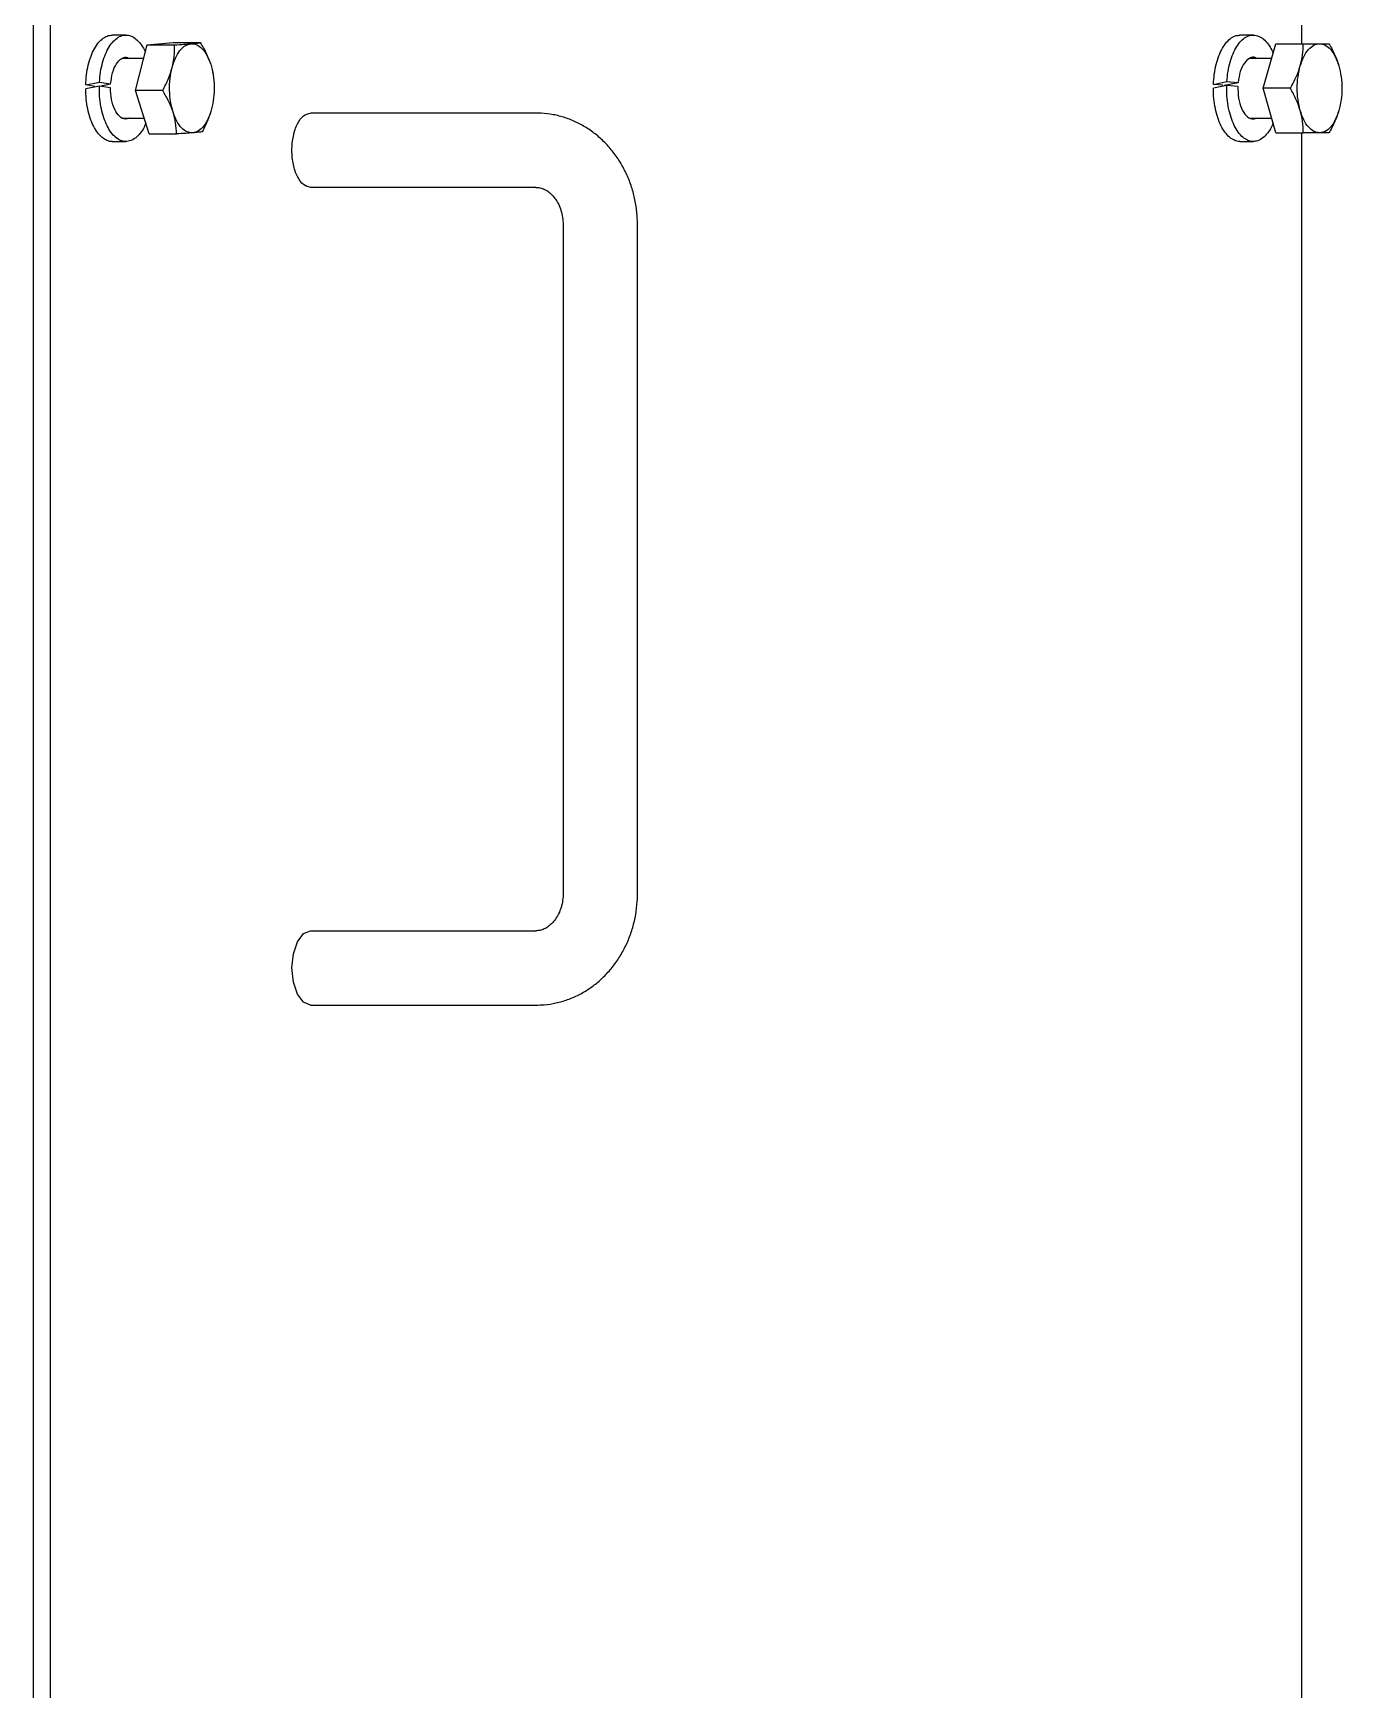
# Model space of a CAD drawing. Header units: millimetres. Extents: x 1293 to 41893, y 1011 to 26911.
# Drawn here: x 11976.6 to 12152.6, y 14263.3 to 14486.1 of the extents above; entities that cross this region are included whole.
import ezdxf

# ---------------------------------------------------------------- set-up
doc = ezdxf.new("R2010")
doc.units = ezdxf.units.MM
doc.header["$LTSCALE"] = 50
doc.layers.add('MAQUINAS', color=11, linetype='Continuous')

msp = doc.modelspace()

# ---------------------------------------------------------------- linework, layer by layer
at = {"layer": 'MAQUINAS', "linetype": 'Continuous', "lineweight": 25}
for p, q in [((11976.6211384, 14978.7092064), (11976.6211384, 14228.7092064)), ((11978.9305395, 14978.7092064), (11978.9305395, 14228.7092064)), ((12147.2638728, 14484.7092064), (12147.2638728, 14722.7092064)), ((11989.0998335, 14485.8658731), (11987.2638695, 14485.8658731)), ((11990.3732786, 14478.4107019), (11991.9744647, 14484.5543825)), ((11991.9744647, 14484.5543825), (11995.4353496, 14484.8528871)), ((11991.9744647, 14484.5543825), (11995.644191, 14484.5543825)), ((11995.4353496, 14484.8528871), (11999.1050759, 14484.8528871)), ((12140.7203121, 14485.8658731), (12138.9305362, 14485.8658731)), ((12142.0367285, 14478.7092064), (12143.7687793, 14484.7092064)), ((12143.7687793, 14484.7092064), (12147.4385056, 14484.7092064)), ((11991.4935689, 14482.7092064), (11988.5697279, 14482.7092064)), ((12143.191429, 14482.7092064), (12140.2046925, 14482.7092064)), ((11983.6926619, 14479.1606269), (11985.545284, 14479.5329728)), ((11985.545284, 14479.5329728), (11987.0457839, 14479.2974419)), ((12135.3619444, 14479.2369265), (12137.1698238, 14479.6002785)), ((12136.8195708, 14479.1208393), (12138.6826527, 14479.4929646)), ((12137.1698238, 14479.6002785), (12138.6826527, 14479.4929646)), ((11985.5245495, 14479.0045976), (11983.6857549, 14478.6300812)), ((11984.9340684, 14478.9657655), (11983.6926619, 14479.1606269)), ((11987.0250493, 14478.7690668), (11985.5245495, 14479.0045976)), ((11985.5593992, 14478.9991273), (11987.0457839, 14479.2974419)), ((11994.0430049, 14478.4107019), (11990.3732786, 14478.4107019)), ((11992.2329773, 14472.5655258), (11990.3732786, 14478.4107019)), ((12137.1465692, 14479.0715949), (12135.352203, 14478.7072843)), ((12136.6075705, 14479.1485669), (12135.3619444, 14479.2369265)), ((12136.6075705, 14479.1485669), (12136.5609338, 14479.1391859)), ((12138.6492575, 14478.9650003), (12137.1465692, 14479.0715949)), ((12145.7064548, 14478.7092064), (12142.0367285, 14478.7092064)), ((12143.7687793, 14472.7092064), (12142.0367285, 14478.7092064)), ((12044.2414286, 14475.3758731), (12013.9305395, 14475.3758731)), ((11988.7046365, 14474.7092064), (11991.5509448, 14474.7092064)), ((12140.302074, 14474.7092064), (12143.191429, 14474.7092064)), ((12143.7687793, 14472.7092064), (12147.4385056, 14472.7092064)), ((12147.2638728, 14226.0425398), (12147.2638728, 14472.7092064)), ((11987.2638695, 14471.5525398), (11989.0998335, 14471.5525398)), ((11992.2329773, 14472.5655258), (11995.9027036, 14472.5655258)), ((12138.9305362, 14471.5525398), (12140.7203121, 14471.5525398)), ((12044.2414286, 14465.3758731), (12013.9305395, 14465.3758731)), ((12047.9016827, 14460.3758731), (12047.9016827, 14370.3758731)), ((12057.9016827, 14370.3758731), (12057.9016827, 14460.3758731)), ((12013.9305395, 14365.3758731), (12044.2414286, 14365.3758731)), ((12013.9305395, 14355.3758731), (12044.2414286, 14355.3758731))]:
    msp.add_line(p, q, dxfattribs=at)
at = {"layer": 'MAQUINAS', "linetype": 'Continuous', "lineweight": 25, "flags": 128}
msp.add_lwpolyline([(12013.9305395, 14355.3758731), (12012.9738309, 14355.7564755), (12012.1627726, 14356.8403392), (12011.6208407, 14358.462456), (12011.4305395, 14360.3758731), (12011.6208407, 14362.2892903), (12012.1627726, 14363.911407), (12012.9738309, 14364.9952708), (12013.9305395, 14365.3758731)], dxfattribs=at)
at = {"layer": 'MAQUINAS', "linetype": 'Continuous', "lineweight": 25}
for points, knots in [([(11983.6926619, 14479.1606269), (11983.7202381, 14479.6209363), (11983.7753906, 14480.5415553), (11984.024956, 14481.8491347), (11984.3864547, 14483.0402518), (11984.8585269, 14484.0678834), (11985.4201627, 14484.896783), (11986.0512486, 14485.4848788), (11986.6758132, 14485.8226587), (11987.0859835, 14485.8361984), (11987.2644937, 14485.8420911)], [0, 0, 0, 0, 0.12869069384, 0.25738138768, 0.38607208152, 0.51476277536, 0.6434534692, 0.77214416304, 0.90083485688, 1, 1, 1, 1]), ([(11985.545284, 14479.5329728), (11985.5848417, 14479.9897794), (11985.6639569, 14480.9033928), (11985.9473298, 14482.1831773), (11986.339443, 14483.3347989), (11986.837723, 14484.3122179), (11987.4202203, 14485.0795155), (11988.0659234, 14485.6076509), (11988.7504441, 14485.8770089), (11989.4478569, 14485.876897), (11990.1330786, 14485.6094455), (11990.7762591, 14485.0767704), (11991.3179532, 14484.3925243), (11991.5960369, 14483.8068757), (11991.7145809, 14483.5572199)], [0, 0, 0, 0, 0.0851568329, 0.1703136658, 0.2554704988, 0.3406273317, 0.4257841646, 0.5109409975, 0.5960978304, 0.6812546634, 0.7664114963, 0.8515683292, 0.9367251621, 1, 1, 1, 1]), ([(11995.3076996, 14481.4825422), (11995.4152028, 14481.9783105), (11995.6409016, 14483.0191563), (11995.6430605, 14484.0267295), (11995.644191, 14484.5543825)], [0, 0, 0, 0, 0.476312925, 1, 1, 1, 1]), ([(11995.644191, 14484.5543825), (11996.0778189, 14484.5800197), (11996.9058476, 14484.6289749), (11997.5377512, 14484.6795468), (11997.8387351, 14484.7036348)], [0, 0, 0, 0, 0.523687075, 1, 1, 1, 1]), ([(11997.8387351, 14484.7036348), (11998.0963079, 14484.7277228), (11998.6370719, 14484.7782947), (11998.9442242, 14484.8272499), (11999.1050759, 14484.8528871)], [0, 0, 0, 0, 0.476312925, 1, 1, 1, 1]), ([(11999.1050759, 14484.8528871), (11999.4011851, 14484.3508713), (11999.9666167, 14483.3922533), (12000.3272517, 14482.4019793), (12000.4990268, 14481.930299)], [0, 0, 0, 0, 0.523687075, 1, 1, 1, 1]), ([(12135.3619444, 14479.2369265), (12135.3919793, 14479.6966281), (12135.4520489, 14480.6160312), (12135.7085943, 14481.9182173), (12136.0764466, 14483.1015687), (12136.5539989, 14484.1190034), (12137.1200366, 14484.9360549), (12137.7542817, 14485.5098499), (12138.3680168, 14485.8303654), (12138.7653923, 14485.8360872), (12138.9311082, 14485.8384734)], [0, 0, 0, 0, 0.129611868, 0.2592237361, 0.3888356041, 0.5184474721, 0.6480593401, 0.7776712082, 0.9072830762, 1, 1, 1, 1]), ([(12137.1698238, 14479.6002785), (12137.2115424, 14480.0563079), (12137.2949795, 14480.9683666), (12137.5843933, 14482.2427067), (12137.9819323, 14483.3868352), (12138.4848059, 14484.3547657), (12139.0708957, 14485.1109963), (12139.719058, 14485.6268931), (12140.4048027, 14485.8832788), (12141.1021987, 14485.8700462), (12141.7860172, 14485.5894468), (12142.4270099, 14485.0454775), (12142.9804289, 14484.3271741), (12143.2682602, 14483.7069352), (12143.398458, 14483.4263759)], [0, 0, 0, 0, 0.0845597837, 0.1691195674, 0.253679351, 0.3382391347, 0.4227989184, 0.5073587021, 0.5919184858, 0.6764782695, 0.7610380531, 0.8455978368, 0.9301576205, 1, 1, 1, 1]), ([(12147.0365818, 14481.7092064), (12147.1546453, 14482.1933804), (12147.4025148, 14483.2098842), (12147.4261356, 14484.1938935), (12147.4385056, 14484.7092064)], [0, 0, 0, 0, 0.476312925, 1, 1, 1, 1]), ([(12147.4385056, 14484.7092064), (12147.8724098, 14484.7092064), (12148.700966, 14484.7092064), (12149.3334146, 14484.7092064), (12149.634658, 14484.7092064)], [0, 0, 0, 0, 0.523687075, 1, 1, 1, 1]), ([(12149.634658, 14484.7092064), (12149.8924904, 14484.7092064), (12150.4337994, 14484.7092064), (12150.7414792, 14484.7092064), (12150.9026072, 14484.7092064)], [0, 0, 0, 0, 0.476312925, 1, 1, 1, 1]), ([(12150.9026072, 14484.7092064), (12151.1877533, 14484.1938935), (12151.7322505, 14483.2098842), (12152.0712597, 14482.1933804), (12152.2327342, 14481.7092064)], [0, 0, 0, 0, 0.523687075, 1, 1, 1, 1]), ([(11987.0457839, 14479.2974419), (11987.1130238, 14479.8150673), (11987.2475036, 14480.8503182), (11987.8020092, 14482.0783795), (11988.5185143, 14482.775172), (11989.1451501, 14482.9783021), (11989.4619, 14482.7556871), (11989.5280354, 14482.7092064)], [0, 0, 0, 0, 0.2345274483, 0.4690548967, 0.703582345, 0.9381097933, 1, 1, 1, 1]), ([(12000.4990268, 14481.930299), (12000.6273909, 14481.4586188), (12000.8968862, 14480.4683448), (12000.9414415, 14479.5097268), (12000.9647745, 14479.007711)], [0, 0, 0, 0, 0.476312925, 1, 1, 1, 1]), ([(12141.1812545, 14482.7092064), (12141.1366819, 14482.7444378), (12140.8454029, 14482.9746724), (12140.236001, 14482.8215177), (12139.5044564, 14482.1995041), (12138.9211589, 14481.0243787), (12138.7621548, 14480.0034359), (12138.6826527, 14479.4929646)], [0, 0, 0, 0, 0.043215615, 0.2824117113, 0.5216078075, 0.7608039038, 1, 1, 1, 1]), ([(12145.7064548, 14478.7092064), (12145.9916009, 14479.2245194), (12146.5360981, 14480.2085287), (12146.8751073, 14481.2250325), (12147.0365818, 14481.7092064)], [0, 0, 0, 0, 0.523687075, 1, 1, 1, 1]), ([(11994.0430049, 14478.4107019), (11994.3169117, 14478.9383549), (11994.8399468, 14479.9459281), (11995.1567853, 14480.9867739), (11995.3076996, 14481.4825422)], [0, 0, 0, 0, 0.523687075, 1, 1, 1, 1]), ([(11987.2636464, 14471.5575105), (11987.254791, 14471.5558625), (11987.0158126, 14471.5113886), (11986.5425569, 14471.6726162), (11985.8765621, 14472.0583815), (11985.2616716, 14472.724727), (11984.722354, 14473.6073763), (11984.2776625, 14474.6837072), (11983.9476452, 14475.9105777), (11983.7324406, 14477.2424271), (11983.7013168, 14478.1675298), (11983.6857549, 14478.6300812)], [0, 0, 0, 0, 0.0047871177, 0.129188728, 0.2535903383, 0.3779919486, 0.5023935589, 0.6267951692, 0.7511967794, 0.8755983897, 1, 1, 1, 1]), ([(11991.7759345, 14474.0020464), (11991.6707911, 14473.7640756), (11991.4122562, 14473.1789341), (11990.8938682, 14472.4718955), (11990.2613788, 14471.8909048), (11989.5815569, 14471.5725765), (11988.8846577, 14471.520285), (11988.1955624, 14471.7382902), (11987.540491, 14472.2177932), (11986.9438751, 14472.9409676), (11986.4283661, 14473.8806081), (11986.0124282, 14475.0015328), (11985.714947, 14476.2613981), (11985.5348716, 14477.6139295), (11985.5279902, 14478.5410415), (11985.5245495, 14479.0045976)], [0, 0, 0, 0, 0.054034906, 0.1328653305, 0.211695755, 0.2905261795, 0.369356604, 0.4481870285, 0.527017453, 0.6058478775, 0.684678302, 0.7635087265, 0.842339151, 0.9211695755, 1, 1, 1, 1]), ([(11989.4985771, 14474.7092064), (11989.3340042, 14474.6392564), (11988.9084329, 14474.4583716), (11988.2087379, 14474.8603462), (11987.5550212, 14475.7899749), (11987.1031869, 14477.1713273), (11987.0510952, 14478.2364869), (11987.0250493, 14478.7690668)], [0, 0, 0, 0, 0.13617203159, 0.35212902369, 0.5680860158, 0.7840430079, 1, 1, 1, 1]), ([(11995.4369559, 14475.4881139), (11995.2651808, 14475.9597941), (11994.9045458, 14476.9500681), (11994.3391141, 14477.9086861), (11994.0430049, 14478.4107019)], [0, 0, 0, 0, 0.476312925, 1, 1, 1, 1]), ([(12138.9300852, 14471.5639688), (12138.9084724, 14471.5602315), (12138.6565378, 14471.5166676), (12138.1714098, 14471.6867389), (12137.5074934, 14472.0891306), (12136.8962238, 14472.7680771), (12136.3616814, 14473.6624756), (12135.9228085, 14474.748302), (12135.5994176, 14475.9822483), (12135.3914025, 14477.3186804), (12135.3652695, 14478.2444163), (12135.352203, 14478.7072843)], [0, 0, 0, 0, 0.0115936883, 0.1351444773, 0.2586952662, 0.3822460552, 0.5057968442, 0.6293476331, 0.7528984221, 0.876449211, 1, 1, 1, 1]), ([(12143.3965969, 14473.9984841), (12143.2832479, 14473.7461273), (12143.0150794, 14473.1490847), (12142.4851148, 14472.4380296), (12141.8497007, 14471.8694689), (12141.1684857, 14471.5638088), (12140.4713664, 14471.5246553), (12139.7833414, 14471.7555857), (12139.1305602, 14472.2473668), (12138.5373755, 14472.9816995), (12138.0263071, 14473.9309598), (12137.6156528, 14475.0596215), (12137.3240978, 14476.3249908), (12137.150374, 14477.6808171), (12137.1478375, 14478.6080023), (12137.1465692, 14479.0715949)], [0, 0, 0, 0, 0.0575029875, 0.1360444052, 0.2145858229, 0.2931272406, 0.3716686583, 0.450210076, 0.5287514937, 0.6072929115, 0.6858343292, 0.7643757469, 0.8429171646, 0.9214585823, 1, 1, 1, 1]), ([(12138.6492575, 14478.9650003), (12138.662692, 14478.4304801), (12138.6895612, 14477.3614396), (12139.1082028, 14475.9408344), (12139.7391068, 14474.9436207), (12140.4844487, 14474.4622205), (12140.9700061, 14474.6316609), (12141.1922246, 14474.7092064)], [0, 0, 0, 0, 0.2064473526, 0.4128947052, 0.6193420578, 0.8257894104, 1, 1, 1, 1]), ([(12147.0365818, 14475.7092064), (12146.8751073, 14476.1933804), (12146.5360981, 14477.2098842), (12145.9916009, 14478.1938935), (12145.7064548, 14478.7092064)], [0, 0, 0, 0, 0.476312925, 1, 1, 1, 1]), ([(11995.9027036, 14472.5655258), (11995.8793705, 14473.0675416), (11995.8348152, 14474.0261596), (11995.5653199, 14475.0164336), (11995.4369559, 14475.4881139)], [0, 0, 0, 0, 0.523687075, 1, 1, 1, 1]), ([(12000.6282831, 14475.9358707), (12000.4773688, 14475.4401024), (12000.1605303, 14474.3992566), (11999.6374952, 14473.3916834), (11999.3635884, 14472.8640304)], [0, 0, 0, 0, 0.476312925, 1, 1, 1, 1]), ([(12057.9016827, 14460.3758731), (12057.8945104, 14460.7396424), (12057.8755152, 14461.7030622), (12057.6799929, 14463.2574898), (12057.2721719, 14465.0074973), (12056.6721194, 14466.6944094), (12055.8909453, 14468.2925901), (12054.938129, 14469.7775492), (12053.8276074, 14471.1260877), (12052.5761529, 14472.3170247), (12051.203495, 14473.3320385), (12049.7316548, 14474.1559326), (12048.1841157, 14474.7784806), (12046.5852507, 14475.18919), (12045.2611813, 14475.3581128), (12044.4791991, 14475.371732), (12044.2414286, 14475.3758731)], [0, 0, 0, 0, 0.0470651666, 0.1246491007, 0.2023509618, 0.2800890476, 0.3577953804, 0.4353821078, 0.5127441155, 0.58976885, 0.6663523902, 0.742418161, 0.8179330556, 0.8929164266, 0.9674400468, 1, 1, 1, 1]), ([(12147.4385056, 14472.7092064), (12147.4261356, 14473.2245194), (12147.4025148, 14474.2085287), (12147.1546453, 14475.2250325), (12147.0365818, 14475.7092064)], [0, 0, 0, 0, 0.523687075, 1, 1, 1, 1]), ([(12152.2327342, 14475.7092064), (12152.0712597, 14475.2250325), (12151.7322505, 14474.2085287), (12151.1877533, 14473.2245194), (12150.9026072, 14472.7092064)], [0, 0, 0, 0, 0.476312925, 1, 1, 1, 1]), ([(11998.0972476, 14472.7147781), (11997.7962637, 14472.6906901), (11997.1643601, 14472.6401182), (11996.3363315, 14472.591163), (11995.9027036, 14472.5655258)], [0, 0, 0, 0, 0.476312925, 1, 1, 1, 1]), ([(11999.3635884, 14472.8640304), (11999.2027367, 14472.8383932), (11998.8955844, 14472.789438), (11998.3548205, 14472.7388661), (11998.0972476, 14472.7147781)], [0, 0, 0, 0, 0.523687075, 1, 1, 1, 1]), ([(12149.634658, 14472.7092064), (12149.3334146, 14472.7092064), (12148.700966, 14472.7092064), (12147.8724098, 14472.7092064), (12147.4385056, 14472.7092064)], [0, 0, 0, 0, 0.476312925, 1, 1, 1, 1]), ([(12150.9026072, 14472.7092064), (12150.7414792, 14472.7092064), (12150.4337994, 14472.7092064), (12149.8924904, 14472.7092064), (12149.634658, 14472.7092064)], [0, 0, 0, 0, 0.523687075, 1, 1, 1, 1]), ([(12044.2414286, 14465.3758731), (12044.3146778, 14465.3738759), (12044.5961764, 14465.3662005), (12045.0701831, 14465.2629503), (12045.6725495, 14464.9826138), (12046.2573123, 14464.5462987), (12046.8052648, 14463.9435774), (12047.2803358, 14463.1761371), (12047.633151, 14462.3001426), (12047.8595253, 14461.3539247), (12047.8877483, 14460.6991517), (12047.9016827, 14460.3758731)], [0, 0, 0, 0, 0.0492986726, 0.1894560811, 0.3141019395, 0.4294948278, 0.5513383024, 0.6672661517, 0.780097084, 0.8914281586, 1, 1, 1, 1]), ([(12047.9016827, 14370.3758731), (12047.8987929, 14370.231989), (12047.8893362, 14369.761127), (12047.7725396, 14368.9724837), (12047.4981979, 14368.0664373), (12047.1044273, 14367.2601463), (12046.6204595, 14366.5828993), (12046.0756536, 14366.0511094), (12045.4969211, 14365.6726803), (12044.8786793, 14365.4234682), (12044.4662482, 14365.3926645), (12044.2414286, 14365.3758731)], [0, 0, 0, 0, 0.04840104746, 0.15839286153, 0.26852364787, 0.37902025134, 0.49060899972, 0.60455487933, 0.72292918217, 0.84896645685, 1, 1, 1, 1]), ([(12044.2414286, 14355.3758731), (12044.6077354, 14355.3854304), (12045.5140949, 14355.4090781), (12046.9481646, 14355.6383022), (12048.5129052, 14356.0875566), (12050.0148119, 14356.7374683), (12051.4347672, 14357.5747967), (12052.7547571, 14358.5899247), (12053.9575144, 14359.7698578), (12055.0266521, 14361.0998039), (12055.9470525, 14362.5625364), (12056.7048734, 14364.1385438), (12057.2894741, 14365.8062883), (12057.6880615, 14367.5424139), (12057.8769193, 14369.0768243), (12057.8949919, 14370.0248862), (12057.9016827, 14370.3758731)], [0, 0, 0, 0, 0.0501516003, 0.1240909987, 0.1979845122, 0.2719746631, 0.3462078432, 0.4207993492, 0.495823882, 0.5713122343, 0.6472550006, 0.7236123959, 0.8003274059, 0.8773385263, 0.9545888553, 1, 1, 1, 1])]:
    msp.add_open_spline(points, degree=3, knots=knots, dxfattribs=at)
for points in [[(11995.3076996, 14481.4825422), (11995.4463436, 14481.9288521), (11995.7236316, 14482.821472), (11996.3412313, 14483.8222383), (11997.0561133, 14484.5172392), (11997.5778611, 14484.6415029), (11997.8387351, 14484.7036348)], [(11997.8387351, 14484.7036348), (11998.1013149, 14484.6866513), (11998.6264747, 14484.6526843), (11999.3686191, 14484.0833534), (12000.0270043, 14483.1926419), (12000.341686, 14482.35108), (12000.4990268, 14481.930299)], [(12147.0365818, 14481.7092064), (12147.1847118, 14482.1431549), (12147.4809717, 14483.0110517), (12148.1195572, 14483.9576696), (12148.8487475, 14484.5904231), (12149.3726878, 14484.669612), (12149.634658, 14484.7092064)], [(12149.634658, 14484.7092064), (12149.8966282, 14484.669612), (12150.4205685, 14484.5904231), (12151.1497588, 14483.9576696), (12151.7883443, 14483.0110517), (12152.0846042, 14482.1431549), (12152.2327342, 14481.7092064)], [(12000.4990268, 14481.930299), (12000.6229627, 14481.4670056), (12000.8708344, 14480.5404188), (12000.9953791, 14478.9703215), (12000.9388823, 14477.3846092), (12000.7318162, 14476.4187835), (12000.6282831, 14475.9358707)], [(12147.0365818, 14475.7092064), (12146.9227416, 14476.1827493), (12146.6950612, 14477.129835), (12146.6044564, 14478.7092064), (12146.6950612, 14480.2885779), (12146.9227416, 14481.2356636), (12147.0365818, 14481.7092064)], [(12152.2327342, 14481.7092064), (12152.3465744, 14481.2356636), (12152.5742548, 14480.2885779), (12152.6648596, 14478.7092064), (12152.5742548, 14477.129835), (12152.3465744, 14476.1827493), (12152.2327342, 14475.7092064)], [(11995.4369559, 14475.4881139), (11995.31302, 14475.9514073), (11995.0651483, 14476.8779941), (11994.9406036, 14478.4480914), (11994.9971004, 14480.0338037), (11995.2041665, 14480.9996294), (11995.3076996, 14481.4825422)], [(11998.0972476, 14472.7147781), (11997.8346677, 14472.7317616), (11997.309508, 14472.7657286), (11996.5673636, 14473.3350595), (11995.9089784, 14474.225771), (11995.5942967, 14475.0673329), (11995.4369559, 14475.4881139)], [(12000.6282831, 14475.9358707), (12000.4896391, 14475.4895608), (12000.2123511, 14474.5969409), (11999.5947513, 14473.5961746), (11998.8798694, 14472.9011737), (11998.3581215, 14472.77691), (11998.0972476, 14472.7147781)], [(12013.9305395, 14465.3758731), (12013.6033343, 14465.451031), (12012.9489239, 14465.6013467), (12012.1167504, 14466.7575928), (12011.5607098, 14468.4103175), (12011.3654544, 14470.3758731), (12011.5607098, 14472.3414288), (12012.1167504, 14473.9941535), (12012.9489239, 14475.1503995), (12013.6033343, 14475.3007153), (12013.9305395, 14475.3758731)], [(12149.634658, 14472.7092064), (12149.3726878, 14472.7488009), (12148.8487475, 14472.8279898), (12148.1195572, 14473.4607433), (12147.4809717, 14474.4073612), (12147.1847118, 14475.275258), (12147.0365818, 14475.7092064)], [(12152.2327342, 14475.7092064), (12152.0846042, 14475.275258), (12151.7883443, 14474.4073612), (12151.1497588, 14473.4607433), (12150.4205685, 14472.8279898), (12149.8966282, 14472.7488009), (12149.634658, 14472.7092064)]]:
    msp.add_open_spline(points, degree=3, dxfattribs=at)

doc.saveas('drawing.dxf')
